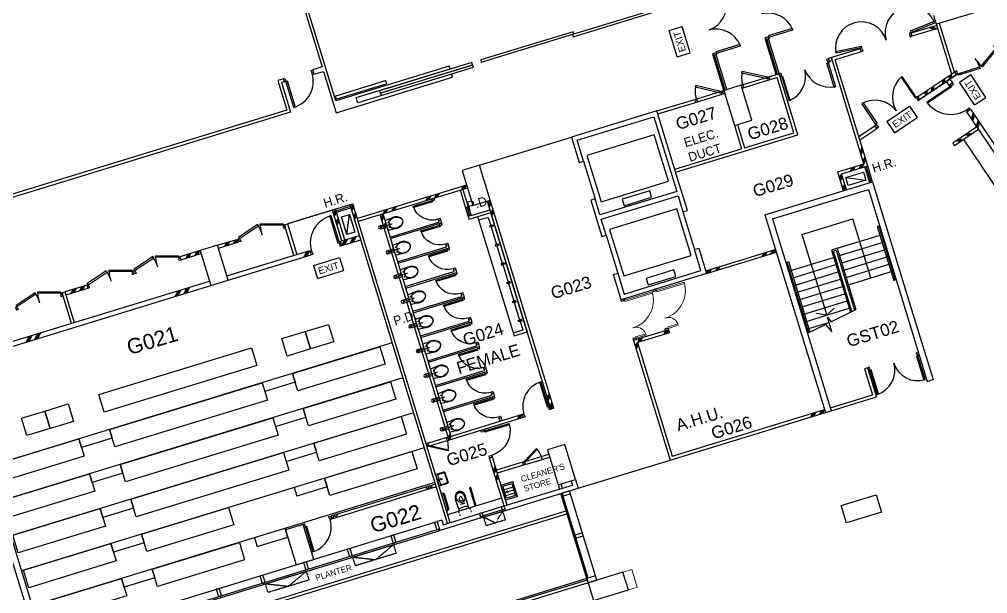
# Model space of a CAD drawing. Header units: millimetres. Extents: x 14817 to 138625, y 12094 to 97816.
# Drawn here: x 56484 to 88315, y 53539 to 72418 of the extents above; entities that cross this region are included whole.
import ezdxf
from ezdxf.enums import TextEntityAlignment as Align

# ---------------------------------------------------------------- set-up
doc = ezdxf.new("R2010")
doc.units = ezdxf.units.MM
doc.linetypes.add('HIDDEN2', pattern=[4.7625, 3.175, -1.5875])
doc.linetypes.add('HIDDENX2', pattern=[0.75, 0.5, -0.25])
doc.layers.get('0').update_dxf_attribs({"color": 8})
for name, color, linetype in [('DLN030_2', 8, 'Continuous'), ('DLN040__', 8, 'Continuous'), ('DLN041_3', 8, 'Continuous'), ('DLN041__', 8, 'Continuous'), ('DLN061__', 8, 'Continuous'), ('DLN210__', 8, 'Continuous'), ('DLN220__', 8, 'Continuous'), ('DLN240__', 8, 'Continuous'), ('DLN280__', 8, 'Continuous'), ('DLN314__', 8, 'Continuous'), ('DLN325-2', 8, 'Continuous'), ('DLN325__', 8, 'Continuous'), ('DLN580__', 8, 'Continuous'), ('DLN661__', 8, 'Continuous'), ('DLN740__', 8, 'Continuous'), ('FIN', 8, 'Continuous'), ('FITDOOR', 8, 'Continuous'), ('FURNITURE', 8, 'Continuous'), ('I-WALL-FULL', 4, 'Continuous'), ('NEW-ROAD HATCH', 8, 'Continuous')]:
    doc.layers.add(name, color=color, linetype=linetype)
doc.layers.get('DLN030_2').off()
doc.styles.add('ROMANS', font='swissl.ttf')
doc.styles.add('SWIS721LT750', font='swissl.ttf')

# ---------------------------------------------------------------- blocks, each defined once
blk = doc.blocks.new('DR1CR2')
at = {"layer": 'FITDOOR'}
for p, q in [((-50, 0), (-50, -50)), ((-50, 0), (0, 0)), ((0, 0), (0, -25)), ((-62.5, -50), (-50, -50)), ((-62.5, -50), (-62.5, -100)), ((-62.5, -100), (0, -100)), ((-12, -25), (0, -25)), ((-12, -75), (0, -75)), ((0, -75), (0, -100))]:
    blk.add_line(p, q, dxfattribs=at)
blk = doc.blocks.new('DR1AD')
at = {"layer": 'FITDOOR'}
for p, q in [((-45, 1), (0, 1)), ((-45, 1), (-45, 0)), ((0, 0), (0, 1)), ((-45, 0), (0, 0))]:
    blk.add_line(p, q, dxfattribs=at)
blk = doc.blocks.new('DR1CL2')
at = {"layer": 'FITDOOR'}
for p, q in [((50, 0), (0, 0)), ((0, 0), (0, -25)), ((50, 0), (50, -50)), ((12, -25), (0, -25)), ((0, -75), (0, -100)), ((12, -75), (0, -75)), ((62.5, -100), (0, -100)), ((62.5, -50), (50, -50)), ((62.5, -50), (62.5, -100))]:
    blk.add_line(p, q, dxfattribs=at)
blk = doc.blocks.new('DR1AM')
at = {"layer": 'FITDOOR'}
blk.add_arc((0, 0), 1, 90, 180, dxfattribs=at)
blk = doc.blocks.new('DR1CD')
at = {"layer": 'FITDOOR'}
for p, q in [((0, 1), (45, 1)), ((0, 1), (0, 0)), ((45, 0), (45, 1)), ((0, 0), (45, 0))]:
    blk.add_line(p, q, dxfattribs=at)
blk = doc.blocks.new('DR2M')
at = {"layer": 'FITDOOR'}
for centre, start, end in [((0, 0), 0, 90), ((1, 0), 90, 180)]:
    blk.add_arc(centre, 0.5, start, end, dxfattribs=at)
blk = doc.blocks.new('A$C287D2744')
at = {"layer": 'DLN314__'}
blk.add_line((0, 0), (0, -50), dxfattribs=at)
blk.add_lwpolyline([(50, 250), (-50, 250), (-50, 0), (50, 0)], close=True, dxfattribs=at)
blk = doc.blocks.new('DR1CM')
at = {"layer": 'FITDOOR'}
blk.add_arc((0, 0), 1, 0, 90, dxfattribs=at)
blk = doc.blocks.new('DR1CL1')
at = {"layer": 'FITDOOR'}
for p, q in [((50, 0), (0, 0)), ((0, 0), (0, -75)), ((50, 0), (50, -50)), ((62.5, -75), (0, -75)), ((62.5, -50), (50, -50)), ((62.5, -50), (62.5, -75))]:
    blk.add_line(p, q, dxfattribs=at)
blk = doc.blocks.new('DR1CR1')
at = {"layer": 'FITDOOR'}
for p, q in [((-50, 0), (0, 0)), ((-50, 0), (-50, -50)), ((0, 0), (0, -75)), ((-62.5, -50), (-62.5, -75)), ((-62.5, -50), (-50, -50)), ((-62.5, -75), (0, -75))]:
    blk.add_line(p, q, dxfattribs=at)
blk = doc.blocks.new('wc-new')
at = {"layer": 'DLN740__', "linetype": 'HIDDEN2', "ltscale": 0.01}
for p, q in [((-75, 50), (150, 50)), ((-75, 0), (347, 0)), ((-75, -50), (150, -50))]:
    blk.add_line(p, q, dxfattribs=at)
at = {"layer": 'DLN740__', "linetype": 'ByBlock'}
blk.add_line((150, 171), (150, -171), dxfattribs=at)
for points in [[(261, 64), (231, 64, -1), (231, 88), (261, 88)], [(277, 113), (277, 124, -0.294171), (573, 165, -0.11195), (681, 82, -0.35994), (681, -82, -0.11195), (573, -165, -0.294171), (277, -124), (277, -113)], [(261, -64), (231, -64, 1), (231, -88), (261, -88)]]:
    blk.add_lwpolyline(points, format="xyb", dxfattribs=at)
blk.add_lwpolyline([(570, 157, 0.325454), (261, 96), (261, -96, 0.325454), (570, -157, 0.11195), (675, -76, 0.35994), (675, 76, 0.11195)], format="xyb", close=True, dxfattribs=at)
blk.add_circle((-75, 0), 50, dxfattribs=at)
for centre, start, end in [((769, -6996), 92.6182, 94.9339), ((769, 6996), 265.0661, 267.3818)]:
    blk.add_arc(centre, 7194, start, end, dxfattribs=at)
blk = doc.blocks.new('afdsaf')
at = {"layer": 'DLN740__'}
for p, q in [((0, 850), (1675, 850)), ((0, 800), (1750, 800)), ((1675, 50), (1675, 0)), ((1750, 50), (1750, -50))]:
    blk.add_line(p, q, dxfattribs=at)
at = {"layer": 'DLN740__', "xscale": -1, "yscale": 650.0000000000151, "rotation": 90}
blk.add_blockref('DR1CD', (1675, 750), dxfattribs=at)
at = {"layer": 'DLN740__', "xscale": -650.0000000000147, "yscale": 650.0000000000149, "zscale": 650, "rotation": 90}
blk.add_blockref('DR1CM', (1675, 750), dxfattribs=at)
at = {"layer": 'DLN740__', "rotation": 90}
for name, p in [('DR1CR1', (1675, 800)), ('DR1CL1', (1675, 50))]:
    blk.add_blockref(name, p, dxfattribs=at)
at = {"layer": 'DLN740__', "linetype": 'ByBlock', "xscale": -1.000000000000001, "rotation": 179.9999999999999}
blk.add_blockref('wc-new', (-150, 400), dxfattribs=at)
blk = doc.blocks.new('FSEX-V01')
at = {"layer": 'DLN580__'}
for p, q in [((0, 300), (0, 0)), ((0, 300), (600, 300)), ((600, 300), (600, 0)), ((0, 0), (600, 0))]:
    blk.add_line(p, q, dxfattribs=at)
at = {"layer": 'DLN580__', "style": 'ROMANS'}
blk.add_text('EXIT', height=150, dxfattribs=at).set_placement((300, 150), align=Align.MIDDLE)
blk = doc.blocks.new('FSHR-V01')
at = {"layer": 'DLN580__'}
for p, q in [((0, 0), (600, -273)), ((0, 0), (600, 0)), ((0, -273), (0, 0)), ((600, 0), (600, -273)), ((600, -273), (0, -273))]:
    blk.add_line(p, q, dxfattribs=at)
blk = doc.blocks.new('950 door')
at = {"layer": 'FITDOOR', "xscale": -950, "yscale": 950, "zscale": 950, "rotation": 197.0000000012496}
blk.add_blockref('DR1CM', (-220472, 55234), dxfattribs=at)
at = {"layer": 'FITDOOR', "xscale": -1, "rotation": 197.0000000012496}
for name, p in [('DR1CR2', (-219516, 55526)), ('DR1CL2', (-220520, 55219))]:
    blk.add_blockref(name, p, dxfattribs=at)
at = {"layer": 'FITDOOR', "xscale": -1, "yscale": 950, "rotation": 197.0000000012496}
blk.add_blockref('DR1CD', (-220472, 55234), dxfattribs=at)
blk = doc.blocks.new('I695')
at = {"layer": 'DLN740__', "linetype": 'ByBlock'}
for p, q in [((-202176, 46534), (-202276, 46859)), ((-202256, 46896), (-202017, 46969)), ((-201979, 46949), (-201880, 46624)), ((-201900, 46587), (-202139, 46514))]:
    blk.add_line(p, q, dxfattribs=at)
blk.add_lwpolyline([(-201998, 46944), (-201899, 46618, -0.414214), (-201905, 46606), (-202106, 46545, -0.414214), (-202119, 46551), (-202218, 46876, -0.414214), (-202212, 46889), (-202011, 46950, -0.414214)], format="xyb", close=True, dxfattribs=at)
for centre, radius in [((-202197, 46705), 18.8), ((-202102, 46734), 25.2)]:
    blk.add_circle(centre, radius, dxfattribs=at)
for centre, start, end in [((-202247, 46868), 107, 197), ((-202008, 46941), 17, 107), ((-202147, 46542), 197, 287), ((-201908, 46615), 287, 17)]:
    blk.add_arc(centre, 30, start, end, dxfattribs=at)
blk = doc.blocks.new('A$C5E742EB3')
at = {"layer": 'DLN314__'}
blk.add_line((50, -100), (50, -150), dxfattribs=at)
blk.add_lwpolyline([(100, -100), (100, 0), (0, 0), (0, -100)], close=True, dxfattribs=at)
blk = doc.blocks.new('WINDOW-OPEN')
at = {"layer": 'DLN314__', "linetype": 'HIDDEN2', "ltscale": 0.05}
blk.add_lwpolyline([(650, 0), (0, 0), (0, 300), (650, 300)], close=True, dxfattribs=at)
blk.add_lwpolyline([(650, 0), (325, 300), (0, 0)], dxfattribs=at)
blk = doc.blocks.new('1200 access panel')
for p, q in [((-221103, 54048), (-221132, 54143)), ((-220338, 54282), (-220367, 54377)), ((-221868, 53814), (-221897, 53910))]:
    blk.add_line(p, q)
at = {"layer": 'DLN325__'}
for points in [[(-221008, 53850), (-220980, 53808), (-220357, 54226), (-220385, 54267)], [(-221071, 53831), (-221071, 53781), (-221821, 53778), (-221821, 53828)]]:
    blk.add_lwpolyline(points, close=True, dxfattribs=at)
for centre, start, end in [((-220315, 54302), 197.8494, 216.5621), ((-221898, 53818), 357.4379, 16.1506)]:
    blk.add_arc(centre, 828, start, end, dxfattribs=at)
at = {"layer": 'DLN325__', "extrusion": (4.68204e-66, -2.48949e-66, -1), "xscale": -1, "zscale": -1, "rotation": 163.0000048873354}
blk.add_blockref('DR1CL2', (220338, 54282), dxfattribs=at)
at = {"layer": 'DLN325__', "extrusion": (-2.48949e-66, -4.68204e-66, -1), "zscale": -1, "rotation": 162.999995112728}
blk.add_blockref('DR1CL2', (221868, 53814), dxfattribs=at)
blk = doc.blocks.new('TJTI')
at = {"layer": 'DLN740__'}
for p, q in [((-202095, 46258), (-202057, 46270)), ((-202083, 46220), (-202045, 46232)), ((-201889, 45757), (-202033, 46225)), ((-201851, 45768), (-201994, 46237)), ((-201934, 45732), (-201896, 45744)), ((-201922, 45694), (-201884, 45706))]:
    blk.add_line(p, q, dxfattribs=at)
for centre, radius, start, end in [((-202042, 46222), 50, 17, 107), ((-202042, 46222), 10, 17, 107), ((-201899, 45754), 10, 287, 17), ((-201899, 45754), 50, 287, 17)]:
    blk.add_arc(centre, radius, start, end, dxfattribs=at)
blk = doc.blocks.new('A$C5E311584')
at = {"layer": 'DLN740__'}
for p, q in [((0, -256), (0, 256)), ((0, 256), (413, 256)), ((50, -206), (50, 206)), ((50, 206), (363, 206)), ((50, 89), (363, 89)), ((363, 206), (363, -206)), ((413, -256), (413, 256)), ((413, -256), (0, -256)), ((50, -11), (363, -11)), ((50, -111), (363, -111)), ((363, -206), (50, -206))]:
    blk.add_line(p, q, dxfattribs=at)
blk.add_circle((140, -11), 22.1, dxfattribs=at)
blk = doc.blocks.new('DR1CR3')
at = {"layer": 'FITDOOR'}
for p, q in [((-50, 0), (0, 0)), ((-50, 0), (-50, -50)), ((0, 0), (0, -37.5)), ((-62.5, -50), (-62.5, -125)), ((-62.5, -50), (-50, -50)), ((-62.5, -125), (0, -125)), ((-12, -37.5), (0, -37.5)), ((-12, -87.5), (0, -87.5)), ((0, -87.5), (0, -125))]:
    blk.add_line(p, q, dxfattribs=at)
blk = doc.blocks.new('DR1CL3')
at = {"layer": 'FITDOOR'}
for p, q in [((0, 0), (0, -37.5)), ((50, 0), (0, 0)), ((50, 0), (50, -50)), ((12, -37.5), (0, -37.5)), ((12, -87.5), (0, -87.5)), ((0, -87.5), (0, -125)), ((62.5, -125), (0, -125)), ((62.5, -50), (50, -50)), ((62.5, -50), (62.5, -125))]:
    blk.add_line(p, q, dxfattribs=at)

msp = doc.modelspace()

# ---------------------------------------------------------------- linework, layer by layer
for p, q in [((71609, 67622), (74631, 68546)), ((58747, 63690), (58776, 63594)), ((77317, 63522), (77413, 63551)), ((76265, 63200), (76361, 63229)), ((74855, 57007), (77876, 57931))]:
    msp.add_line(p, q)
msp.add_lwpolyline([(87075, 70456), (87295, 70604)])
at = {"layer": 'DLN061__'}
for p, q in [((86413, 72147), (86538, 72081)), ((86461, 72162), (86586, 72096)), ((86509, 72177), (86633, 72110)), ((86827, 70409), (86831, 70291)), ((86861, 70432), (86865, 70314)), ((86895, 70455), (86899, 70338)), ((87044, 70556), (87048, 70438)), ((87078, 70579), (87082, 70461)), ((87113, 70602), (87117, 70484)), ((86283, 70043), (86287, 69925)), ((86317, 70066), (86322, 69948)), ((86466, 70166), (86471, 70048)), ((86501, 70189), (86505, 70072)), ((86535, 70212), (86539, 70095)), ((86253, 70022), (86257, 69905)), ((87781, 69142), (87838, 69326)), ((87806, 69104), (87863, 69289)), ((87831, 69067), (87888, 69252)), ((87943, 68901), (88000, 69086)), ((87969, 68864), (88025, 69048)), ((87994, 68827), (88050, 69011)), ((87459, 68423), (87320, 68450)), ((87500, 68451), (87362, 68478)), ((87707, 68591), (87568, 68618)), ((87749, 68619), (87610, 68646)), ((87790, 68647), (87651, 68674)), ((84188, 68205), (84122, 68080)), ((84188, 68205), (84122, 68080)), ((84203, 68157), (84137, 68032)), ((84203, 68157), (84137, 68032)), ((87418, 68395), (87279, 68422)), ((84218, 68109), (84151, 67985)), ((84218, 68109), (84151, 67985)), ((84283, 67896), (84217, 67771)), ((84283, 67896), (84217, 67771)), ((84298, 67848), (84231, 67723)), ((84298, 67848), (84231, 67723)), ((84312, 67800), (84246, 67675)), ((84312, 67800), (84246, 67675)), ((83865, 67552), (83799, 67427)), ((83913, 67567), (83847, 67442)), ((83961, 67582), (83894, 67457)), ((84152, 67640), (84086, 67515)), ((84200, 67655), (84133, 67530)), ((84248, 67669), (84181, 67544)), ((83512, 67340), (83445, 67215)), ((83526, 67292), (83460, 67167)), ((83541, 67244), (83475, 67119)), ((71020, 66814), (71086, 66939)), ((71067, 66829), (71134, 66954)), ((71115, 66844), (71182, 66968)), ((83614, 67005), (83548, 66880)), ((83629, 66957), (83562, 66832)), ((83643, 66909), (83577, 66784)), ((69848, 66456), (69915, 66581)), ((69896, 66471), (69962, 66596)), ((69944, 66485), (70010, 66610)), ((70135, 66544), (70201, 66669)), ((70183, 66559), (70249, 66683)), ((70231, 66573), (70297, 66698)), ((67449, 66350), (67383, 66225)), ((67464, 66302), (67398, 66178)), ((67479, 66255), (67412, 66130)), ((68724, 66113), (68791, 66238)), ((68772, 66127), (68839, 66252)), ((68820, 66142), (68886, 66267)), ((71960, 66474), (71894, 66350)), ((71975, 66427), (71908, 66302)), ((71989, 66379), (71923, 66254)), ((66875, 66175), (66809, 66050)), ((66890, 66127), (66824, 66002)), ((66905, 66079), (66838, 65954)), ((67537, 66063), (67471, 65938)), ((67552, 66016), (67485, 65891)), ((67566, 65968), (67500, 65843)), ((68438, 66025), (68371, 65900)), ((68452, 65977), (68386, 65852)), ((68467, 65929), (68400, 65804)), ((68438, 66025), (68504, 66150)), ((68485, 66040), (68552, 66164)), ((68533, 66054), (68600, 66179)), ((72048, 66188), (71981, 66063)), ((72062, 66140), (71996, 66015)), ((72077, 66092), (72011, 65967)), ((66963, 65888), (66897, 65763)), ((66978, 65840), (66911, 65715)), ((66992, 65792), (66926, 65667)), ((68525, 65738), (68459, 65613)), ((68540, 65690), (68473, 65565)), ((68555, 65642), (68488, 65518)), ((67370, 65071), (67469, 65258)), ((67418, 65086), (67517, 65273)), ((67465, 65100), (67565, 65288)), ((63237, 64958), (63303, 65083)), ((63284, 64972), (63351, 65097)), ((63332, 64987), (63399, 65112)), ((63524, 65045), (63590, 65170)), ((63571, 65060), (63638, 65185)), ((63619, 65075), (63685, 65200)), ((67083, 64983), (67182, 65171)), ((67131, 64998), (67230, 65185)), ((67179, 65013), (67278, 65200)), ((61962, 64568), (62029, 64693)), ((62010, 64583), (62077, 64708)), ((62058, 64597), (62124, 64722)), ((62249, 64656), (62316, 64781)), ((62297, 64671), (62364, 64795)), ((62345, 64685), (62411, 64810)), ((65840, 64603), (65939, 64791)), ((65888, 64618), (65987, 64805)), ((65935, 64633), (66035, 64820)), ((80960, 64740), (80894, 64615)), ((81008, 64755), (80942, 64630)), ((81056, 64769), (80990, 64645)), ((81247, 64828), (81181, 64703)), ((81295, 64842), (81229, 64718)), ((81343, 64857), (81277, 64732)), ((79526, 64302), (79460, 64177)), ((79143, 64185), (79077, 64060)), ((79081, 64047), (79077, 64060)), ((79191, 64199), (79125, 64074)), ((79239, 64214), (79173, 64089)), ((79430, 64272), (79364, 64147)), ((79478, 64287), (79412, 64162)), ((58185, 63413), (58251, 63538)), ((58233, 63428), (58299, 63553)), ((58281, 63443), (58347, 63567)), ((58472, 63501), (58538, 63626)), ((58520, 63516), (58586, 63640)), ((58568, 63530), (58634, 63655)), ((61608, 63310), (61707, 63497)), ((61656, 63324), (61755, 63511)), ((61703, 63339), (61803, 63526)), ((61895, 63397), (61994, 63584)), ((61943, 63412), (62042, 63599)), ((61990, 63426), (62090, 63614)), ((56994, 61899), (57093, 62086)), ((57042, 61913), (57141, 62101)), ((57089, 61928), (57189, 62115)), ((77727, 62183), (77660, 62058)), ((77775, 62198), (77708, 62073)), ((77822, 62212), (77756, 62087)), ((56707, 61811), (56807, 61998)), ((56755, 61826), (56854, 62013)), ((56803, 61840), (56902, 62028)), ((76800, 61795), (76733, 61670)), ((76866, 61920), (76800, 61795)), ((76914, 61934), (76847, 61810)), ((76962, 61949), (76895, 61824)), ((76814, 61747), (76748, 61622)), ((76829, 61699), (76763, 61574)), ((73904, 60115), (73838, 59990)), ((73919, 60067), (73853, 59942)), ((73934, 60019), (73867, 59895)), ((73992, 59828), (73926, 59703)), ((74007, 59780), (73940, 59655)), ((74021, 59733), (73955, 59608)), ((82858, 59559), (82792, 59434)), ((82906, 59573), (82840, 59448)), ((82954, 59588), (82887, 59463)), ((72855, 59271), (72922, 59396)), ((72903, 59286), (72969, 59411)), ((72951, 59301), (73017, 59426)), ((82571, 59471), (82505, 59346)), ((82619, 59486), (82553, 59361)), ((82667, 59500), (82601, 59375)), ((70645, 58805), (70579, 58680)), ((70660, 58757), (70593, 58632)), ((70674, 58709), (70608, 58584)), ((72129, 57713), (72063, 57588)), ((72144, 57665), (72077, 57540)), ((72158, 57617), (72092, 57492)), ((72202, 57475), (72136, 57350)), ((72217, 57427), (72150, 57302)), ((72231, 57379), (72165, 57254)), ((69922, 56963), (69837, 57042)), ((69922, 56963), (69948, 57075)), ((70032, 56997), (69948, 57075)), ((70032, 56997), (70058, 57109)), ((66803, 56008), (66718, 56087)), ((66803, 56008), (66828, 56121)), ((66913, 56042), (66828, 56121)), ((66913, 56042), (66939, 56154))]:
    msp.add_line(p, q, dxfattribs=at)
at = {"layer": 'DLN210__'}
for p, q in [((88812, 72922), (86635, 72257)), ((85791, 71983), (85828, 71864)), ((86647, 72219), (85798, 71960)), ((86676, 72123), (85828, 71864)), ((81132, 71788), (81013, 71752)), ((84125, 71448), (83181, 71159)), ((84154, 71352), (83306, 71093)), ((84117, 71472), (84154, 71352)), ((79410, 71262), (79291, 71225)), ((81496, 70514), (81466, 70610)), ((67354, 66321), (67449, 66350)), ((75180, 53891), (74281, 56832)), ((75184, 54049), (74329, 56846)), ((75467, 53979), (74568, 56919)), ((71607, 56171), (72420, 56420)), ((71636, 56075), (72449, 56324)), ((71651, 56028), (72464, 56276)), ((58701, 52382), (70224, 55905)), ((58774, 52143), (70297, 55666)), ((58789, 52095), (70312, 55618)), ((75136, 54034), (72221, 53143)), ((75151, 53987), (72236, 53095)), ((75180, 53891), (72265, 53000))]:
    msp.add_line(p, q, dxfattribs=at)
at = {"layer": 'DLN210__', "linetype": 'HIDDENX2', "ltscale": 0.5}
msp.add_line((66780, 66146), (65298, 65692), dxfattribs=at)
at = {"layer": 'DLN210__', "ltscale": 0.05}
for p, q in [((57463, 50958), (74485, 56162)), ((57530, 51083), (74456, 56258))]:
    msp.add_line(p, q, dxfattribs=at)
at = {"layer": 'DLN220__'}
for p, q in [((86635, 72257), (86548, 72543)), ((87136, 70618), (86635, 72257)), ((87223, 70677), (86731, 72286)), ((81364, 70604), (81013, 71752)), ((81411, 70619), (81061, 71766)), ((81459, 70633), (81108, 71781)), ((79642, 70078), (79291, 71225)), ((79690, 70093), (79339, 71240)), ((79738, 70107), (79387, 71255)), ((83181, 71159), (83085, 71130)), ((83114, 71034), (83085, 71130)), ((83210, 71064), (83114, 71034)), ((84248, 67669), (83181, 71159)), ((84373, 67603), (83306, 71093)), ((87239, 70687), (86024, 69868)), ((80216, 70253), (81124, 70531)), ((80245, 70158), (81154, 70436)), ((81124, 70531), (81459, 70633)), ((81124, 70531), (81420, 70621)), ((81124, 70531), (81154, 70436)), ((81124, 70531), (81154, 70436)), ((81124, 70531), (81154, 70436)), ((81124, 70531), (81154, 70436)), ((81154, 70436), (81393, 70509)), ((81154, 70436), (81393, 70509)), ((81948, 68692), (81393, 70509)), ((82073, 68625), (81459, 70633)), ((86080, 69785), (87071, 70454)), ((87295, 70604), (86163, 69841)), ((86951, 70372), (87035, 70248)), ((87075, 70456), (87159, 70332)), ((78686, 69786), (79594, 70063)), ((79594, 70063), (79642, 70078)), ((79594, 70063), (79624, 69968)), ((79594, 70063), (79624, 69968)), ((79642, 70078), (79738, 70107)), ((79642, 70078), (79738, 70107)), ((80216, 70253), (80245, 70158)), ((87159, 70332), (87035, 70248)), ((77443, 69406), (78686, 69786)), ((78686, 69786), (78715, 69690)), ((78715, 69690), (79624, 69968)), ((79624, 69968), (79671, 69982)), ((86024, 69869), (86080, 69785)), ((77443, 69406), (74631, 68546)), ((78130, 67158), (77443, 69406)), ((77472, 69310), (78715, 69690)), ((87746, 69462), (87622, 69378)), ((87746, 69462), (93212, 61359)), ((74818, 68446), (77343, 69218)), ((77343, 69218), (78094, 66761)), ((87622, 69378), (91480, 63658)), ((79993, 68930), (80227, 68165)), ((80089, 68960), (80323, 68195)), ((84615, 68918), (84081, 68557)), ((84111, 68457), (84671, 68835)), ((84671, 68834), (84615, 68918)), ((87957, 68880), (87166, 68346)), ((88013, 68797), (87222, 68263)), ((74631, 68546), (74885, 67714)), ((74631, 68546), (74885, 67714)), ((74631, 68546), (74885, 67714)), ((75029, 67758), (74818, 68446)), ((78057, 67397), (82073, 68625)), ((80323, 68195), (81948, 68692)), ((78027, 67493), (80227, 68165)), ((87166, 68346), (87222, 68263)), ((74885, 67714), (75029, 67758)), ((75029, 67758), (75409, 66515)), ((83387, 67406), (84248, 67669)), ((83512, 67340), (84373, 67603)), ((84438, 67048), (84277, 67574)), ((84485, 67062), (84325, 67588)), ((84533, 67077), (84373, 67603)), ((83577, 66784), (83387, 67406)), ((83673, 66814), (83512, 67340)), ((71182, 66968), (67595, 65872)), ((71211, 66873), (67625, 65776)), ((78443, 66135), (78130, 67158)), ((70972, 66800), (71147, 66226)), ((71067, 66829), (71243, 66255)), ((78094, 66761), (75570, 65989)), ((75614, 65845), (78138, 66617)), ((78138, 66617), (78299, 66091)), ((67354, 66321), (66875, 66175)), ((66890, 66127), (67368, 66273)), ((66905, 66079), (67383, 66225)), ((70555, 55849), (67354, 66321)), ((70651, 55879), (67449, 66350)), ((71243, 66255), (71147, 66226)), ((71864, 66445), (73187, 62118)), ((74051, 59637), (71960, 66474)), ((75409, 66515), (75266, 66471)), ((75266, 66471), (75631, 65275)), ((75570, 65989), (75409, 66515)), ((66875, 66175), (66780, 66146)), ((67087, 65141), (66780, 66146)), ((67182, 65171), (66875, 66175)), ((70608, 58584), (68342, 65996)), ((70674, 58709), (68438, 66025)), ((71331, 65968), (71235, 65939)), ((71235, 65939), (71264, 65843)), ((71981, 66063), (71264, 65843)), ((71331, 65968), (71952, 66158)), ((73955, 59608), (71981, 66063)), ((78299, 66091), (78443, 66135)), ((78299, 66091), (78679, 64848)), ((65202, 65663), (65298, 65692)), ((65509, 64659), (65202, 65663)), ((65298, 65692), (65605, 64688)), ((75774, 65319), (75614, 65845)), ((67039, 65127), (67661, 65317)), ((75631, 65275), (75774, 65319)), ((75774, 65319), (76155, 64076)), ((63002, 64991), (63672, 65195)), ((63032, 64895), (63701, 65100)), ((63672, 65195), (63701, 65100)), ((67083, 64983), (67039, 65127)), ((67083, 64983), (67704, 65173)), ((62429, 64815), (61759, 64611)), ((61789, 64515), (62458, 64720)), ((63309, 63987), (66035, 64820)), ((63353, 63843), (66079, 64676)), ((66035, 64820), (66079, 64676)), ((78679, 64848), (78823, 64892)), ((78890, 64159), (78679, 64848)), ((78823, 64892), (79077, 64060)), ((79048, 64155), (81343, 64857)), ((79077, 64060), (81372, 64761)), ((61759, 64611), (61789, 64515)), ((76011, 64032), (76155, 64076)), ((76265, 63200), (76011, 64032)), ((76155, 64076), (76365, 63387)), ((79077, 64060), (76265, 63200)), ((76365, 63387), (78890, 64159)), ((55802, 61691), (62736, 63811)), ((55846, 61548), (62780, 63668)), ((58747, 63690), (57982, 63456)), ((58011, 63360), (58776, 63594)), ((77822, 62212), (76770, 61891)), ((77852, 62117), (76800, 61795)), ((77822, 62212), (77727, 62183)), ((77822, 62212), (77852, 62117)), ((76770, 61891), (76675, 61861)), ((76675, 61861), (77876, 57931)), ((76800, 61795), (77943, 58056)), ((84364, 60960), (84269, 60931)), ((84269, 60931), (84532, 60070)), ((84364, 60960), (84657, 60004)), ((83145, 59646), (84532, 60070)), ((83174, 59551), (84657, 60004)), ((74051, 59637), (73955, 59608)), ((77943, 58056), (82954, 59588)), ((73046, 59330), (70608, 58584)), ((73017, 59426), (70674, 58709)), ((73017, 59426), (73046, 59330)), ((77876, 57931), (82983, 59492)), ((71755, 58935), (71660, 58906)), ((70579, 58680), (69861, 58461)), ((70608, 58584), (69891, 58365)), ((69861, 58461), (69891, 58365)), ((69861, 58461), (69891, 58365)), ((69891, 58365), (69861, 58461)), ((69861, 58461), (69891, 58365)), ((72033, 58027), (71937, 57997)), ((72420, 56420), (71937, 57997)), ((72516, 56449), (72033, 58027)), ((73073, 57874), (73642, 58048)), ((73114, 57782), (73671, 57952)), ((73642, 58048), (73671, 57952)), ((73025, 57860), (72165, 57596)), ((73055, 57764), (72194, 57501)), ((73025, 57860), (73055, 57764)), ((73055, 57764), (73025, 57860)), ((73055, 57764), (73025, 57860)), ((73025, 57860), (73055, 57764)), ((73055, 57764), (73025, 57860)), ((70160, 57140), (66718, 56088)), ((70190, 57045), (66747, 55992)), ((72420, 56420), (74667, 57107)), ((72464, 56276), (74855, 57007)), ((74193, 57119), (74237, 56975)), ((74289, 57148), (74333, 57004)), ((74623, 57250), (74667, 57107)), ((74767, 57294), (74855, 57007)), ((72464, 56276), (72420, 56420)), ((66747, 55992), (66718, 56088)), ((71651, 56028), (70312, 55618)), ((70412, 55806), (71607, 56171)), ((71607, 56171), (71651, 56028)), ((70368, 55949), (70224, 55905)), ((70312, 55618), (70224, 55905)), ((70368, 55949), (70412, 55806)), ((65965, 54446), (65965, 54446))]:
    msp.add_line(p, q, dxfattribs=at)
at = {"layer": 'DLN220__', "ltscale": 0.05}
for p, q in [((71147, 66226), (71235, 65939)), ((71243, 66255), (71331, 65968))]:
    msp.add_line(p, q, dxfattribs=at)
at = {"layer": 'DLN220__', "linetype": 'HIDDEN2', "ltscale": 0.05}
msp.add_line((71195, 66241), (71283, 65954), dxfattribs=at)
at = {"layer": 'DLN220__'}
for points in [[(66883, 69743), (65137, 75452), (66859, 75978), (66800, 76169), (65079, 75643), (64247, 78364), (64151, 78335), (66439, 70852), (66124, 70755), (66167, 70612), (66483, 70708), (66898, 69350), (70723, 70519), (70694, 70615), (67610, 69672), (67557, 69844), (70642, 70787), (70612, 70883), (68604, 70269), (68604, 70269), (66883, 69743)], [(65167, 70463), (64976, 70404), (65274, 69429), (54702, 66197), (54404, 67172), (54213, 67114)], [(65196, 70367), (65101, 70338), (65399, 69362), (54636, 66072), (54338, 67047), (54242, 67018)], [(58193, 62422), (57886, 63427), (57982, 63456), (58289, 62452)], [(73642, 58048), (73886, 58123)], [(73671, 57952), (73915, 58027)], [(70570, 56142), (72340, 56683)]]:
    msp.add_lwpolyline(points, dxfattribs=at)
for points in [[(74662, 71917), (74684, 71845), (77720, 72774), (77698, 72845)], [(85772, 72030), (85791, 71983), (86579, 72302), (86560, 72348)], [(71649, 71085), (71670, 71013), (74707, 71941), (74685, 72013)], [(84155, 71535), (84165, 71486), (83334, 71310), (83323, 71359)], [(68327, 70069), (68349, 69997), (71385, 70926), (71363, 70997)], [(68352, 69988), (68374, 69916), (71410, 70844), (71388, 70916)]]:
    msp.add_lwpolyline(points, close=True, dxfattribs=at)
msp.add_lwpolyline([(66872, 69865), (66885, 69822, 0.414214), (66916, 69805), (68542, 70302, 0.414214), (68558, 70333), (68545, 70376, 0.414214), (68514, 70393), (66888, 69896, 0.414214)], format="xyb", close=True, dxfattribs=at)
at = {"layer": 'DLN240__', "linetype": 'HIDDENX2'}
msp.add_line((82727, 66315), (82918, 66374), dxfattribs=at)
at = {"layer": 'DLN240__'}
for p, q in [((82212, 65348), (83886, 65859)), ((84478, 63923), (83886, 65859)), ((84733, 65622), (84685, 65607)), ((84685, 65607), (85226, 63838)), ((84733, 65622), (85273, 63852)), ((82212, 65348), (83024, 62694)), ((83371, 64892), (84854, 65345)), ((83445, 64653), (84927, 65106)), ((83371, 64892), (83180, 64833)), ((83180, 64833), (83804, 62793)), ((83338, 64829), (83243, 64800)), ((83849, 62815), (83243, 64800)), ((83338, 64829), (83940, 62860)), ((83371, 64892), (83986, 62882)), ((83518, 64414), (85000, 64867)), ((83591, 64174), (85073, 64628)), ((81717, 64438), (81765, 64453)), ((81717, 64438), (82427, 62116)), ((81765, 64453), (82472, 62138)), ((81771, 64141), (83253, 64594)), ((81844, 63902), (83326, 64355)), ((83664, 63935), (85146, 64389)), ((81917, 63663), (83399, 64116)), ((83737, 63696), (85219, 64149)), ((81990, 63424), (83473, 63877)), ((85226, 63838), (85273, 63852)), ((82063, 63185), (83546, 63638)), ((82136, 62946), (83619, 63399)), ((82210, 62707), (83692, 63160)), ((82283, 62467), (83765, 62921)), ((83024, 62694), (82687, 62750)), ((83024, 62694), (83271, 62929)), ((83165, 62479), (83986, 62882)), ((82356, 62228), (83097, 62455)), ((82395, 62100), (82984, 62390)), ((68742, 61779), (55498, 57729)), ((69093, 60631), (55848, 56582)), ((65555, 60490), (64551, 60183)), ((65467, 60777), (65555, 60490)), ((64463, 60470), (64551, 60183)), ((65818, 59630), (65906, 59343)), ((69444, 59483), (56199, 55434)), ((64814, 59323), (64902, 59036)), ((64902, 59036), (65906, 59343)), ((59442, 58935), (59530, 58648)), ((58527, 58342), (58439, 58628)), ((59530, 58648), (58527, 58342)), ((69795, 58336), (56550, 54287)), ((66169, 58482), (66256, 58195)), ((65165, 58175), (65252, 57888)), ((65252, 57888), (66256, 58195)), ((59793, 57788), (59881, 57501)), ((58877, 57194), (58790, 57481)), ((59881, 57501), (58877, 57194)), ((66520, 57334), (66607, 57048)), ((66520, 57334), (66607, 57048)), ((70146, 57188), (56901, 53139)), ((65515, 57027), (65603, 56741)), ((66607, 57048), (65603, 56741)), ((60232, 56353), (59228, 56046)), ((60144, 56640), (60232, 56353)), ((59228, 56046), (59140, 56333)), ((60495, 55493), (60583, 55206)), ((59579, 54899), (59491, 55186)), ((60583, 55206), (59579, 54899)), ((60846, 54345), (60933, 54058)), ((59929, 53751), (59842, 54038)), ((60933, 54058), (59929, 53751))]:
    msp.add_line(p, q, dxfattribs=at)
for points in [[(82984, 62390), (83190, 62150), (83045, 62625), (83167, 62476)], [(64217, 55376), (64304, 55089), (65309, 55396), (65221, 55683)]]:
    msp.add_lwpolyline(points, dxfattribs=at)
at = {"layer": 'DLN280__'}
for p, q in [((80995, 65995), (84533, 67077)), ((84533, 67077), (85805, 62917)), ((81245, 65862), (84401, 66827)), ((84401, 66827), (85614, 62858)), ((80995, 65995), (82983, 59492)), ((81245, 65862), (83174, 59551)), ((85614, 62858), (86330, 60516)), ((85805, 62917), (86521, 60574)), ((86330, 60516), (86521, 60574)), ((82983, 59492), (83174, 59551)), ((55366, 58160), (57354, 51657)), ((55233, 57910), (57104, 51789))]:
    msp.add_line(p, q, dxfattribs=at)
for points in [[(79642, 70078), (79993, 68930), (80567, 69106), (80216, 70253)], [(79642, 70078), (79993, 68930), (80567, 69106), (80216, 70253)], [(71035, 67447), (71386, 66299), (71960, 66474), (71609, 67622)], [(62429, 64815), (62780, 63668), (63353, 63843), (63002, 64991)], [(73842, 58266), (74193, 57119), (74767, 57294), (74416, 58442)], [(73842, 58266), (74193, 57119), (74767, 57294), (74416, 58442)], [(73842, 58266), (74193, 57119), (74767, 57294), (74416, 58442)], [(65235, 55635), (65586, 54487), (66160, 54663), (65809, 55810)], [(75355, 53317), (76503, 53668), (76327, 54242), (75180, 53891)]]:
    msp.add_lwpolyline(points, close=True, dxfattribs=at)
msp.add_lwpolyline([(83675, 55861), (83500, 56435), (84647, 56785), (84823, 56212), (83675, 55861)], dxfattribs=at)
msp.add_lwpolyline([(83675, 55861), (83500, 56435), (84647, 56785), (84823, 56212), (83675, 55861)], dxfattribs=at)
at = {"layer": 'DLN314__'}
for p, q in [((74295, 56784), (74343, 56798)), ((74719, 55397), (74767, 55412))]:
    msp.add_line(p, q, dxfattribs=at)
for points in [[(74597, 56824), (74568, 56919), (74329, 56846), (74358, 56751)], [(75021, 55437), (74992, 55533), (74753, 55460), (74782, 55364)], [(75467, 53979), (75423, 54122), (75136, 54034), (75180, 53891)]]:
    msp.add_lwpolyline(points, close=True, dxfattribs=at)
at = {"layer": 'DLN314__', "linetype": 'HIDDEN2', "ltscale": 0.05}
for points in [[(67443, 54741), (68782, 55150), (68870, 54863), (67531, 54454)], [(64574, 53864), (65913, 54273), (66001, 53986), (64662, 53577)]]:
    msp.add_lwpolyline(points, close=True, dxfattribs=at)
for points in [[(67443, 54741), (68200, 54659), (68782, 55150)], [(64574, 53864), (65331, 53782), (65913, 54273)]]:
    msp.add_lwpolyline(points, dxfattribs=at)
at = {"layer": 'DLN325-2', "lineweight": 9}
msp.add_lwpolyline([(76503, 53668), (76790, 53756), (76614, 54330), (76327, 54242)], close=True, dxfattribs=at)
at = {"layer": 'DLN325__', "lineweight": 9}
for points in [[(77428, 63503), (78336, 63781), (78349, 63738), (77441, 63460), (77428, 63503)], [(76376, 63182), (77284, 63459), (77297, 63416), (76389, 63139), (76376, 63182)], [(77808, 62260), (77795, 62303), (78129, 62405), (78142, 62362), (77808, 62260)], [(76756, 61938), (76743, 61981), (77077, 62084), (77091, 62041), (76756, 61938)]]:
    msp.add_lwpolyline(points, dxfattribs=at)
at = {"layer": 'DLN325__'}
for centre, start, end in [((85791, 71983), 22, 197), ((84165, 71486), 17, 192), ((81077, 70517), 167, 197), ((79547, 70049), 167, 197)]:
    msp.add_arc(centre, 850, start, end, dxfattribs=at)
at = {"layer": 'DLN325__', "lineweight": 9}
for centre, radius, start, end in [((77428, 63503), 950, 286.9998, 16.9998), ((76376, 63182), 950, 286.9998, 16.9998), ((77827, 62297), 322, 19.7429, 112.1169), ((76775, 61975), 322, 19.7429, 112.1169)]:
    msp.add_arc(centre, radius, start, end, dxfattribs=at)
at = {"layer": 'DLN661__'}
for points in [[(75606, 66421), (77823, 67099), (77357, 68623), (75140, 67945)], [(76361, 66292), (77269, 66570), (77205, 66780), (76296, 66503)], [(76352, 63983), (78568, 64660), (78102, 66185), (75885, 65507)], [(77156, 63691), (78064, 63969), (78000, 64179), (77092, 63901)]]:
    msp.add_lwpolyline(points, close=True, dxfattribs=at)
at = {"layer": 'DLN740__', "linetype": 'ByBlock'}
for p, q in [((71558, 65907), (71551, 65931)), ((71558, 65907), (72750, 62010)), ((71898, 65907), (71588, 65812)), ((71898, 65907), (71980, 65641)), ((73202, 62070), (71981, 66063)), ((71992, 65599), (72170, 65019)), ((72182, 64977), (72360, 64397)), ((72373, 64356), (72550, 63776)), ((72563, 63734), (72740, 63154)), ((72753, 63113), (72930, 62533)), ((72943, 62491), (73031, 62201)), ((73031, 62201), (72721, 62106)), ((72750, 62010), (73180, 62142)), ((71261, 56353), (71154, 56738)), ((70953, 56259), (70826, 56638)), ((71298, 56364), (70916, 56247)), ((71317, 56302), (71298, 56364)), ((70916, 56247), (70935, 56185)), ((70949, 56139), (70960, 56101)), ((71343, 56218), (71331, 56256))]:
    msp.add_line(p, q, dxfattribs=at)
at = {"layer": 'DLN740__'}
for p, q in [((70259, 65797), (70273, 65750)), ((70330, 65819), (70360, 65724)), ((70411, 59570), (72013, 60060)), ((70426, 59522), (72099, 60034)), ((72247, 59295), (72276, 59199)), ((72319, 59317), (72348, 59221)), ((71468, 56416), (71287, 57009)), ((71506, 56428), (71325, 57021))]:
    msp.add_line(p, q, dxfattribs=at)
at = {"layer": 'DLN740__', "linetype": 'ByBlock'}
for points in [[(71948, 65585), (72022, 65608), (72009, 65650), (71935, 65627)], [(72008, 65653), (72045, 65664), (72060, 65616), (72023, 65605)], [(72138, 64964), (72212, 64986), (72199, 65028), (72125, 65005)], [(72198, 65031), (72235, 65042), (72250, 64995), (72213, 64983)], [(72328, 64342), (72402, 64365), (72389, 64406), (72315, 64384)], [(72388, 64409), (72425, 64421), (72440, 64373), (72403, 64362)], [(72505, 63762), (72579, 63785), (72592, 63743), (72518, 63721)], [(72593, 63740), (72630, 63751), (72615, 63799), (72578, 63788)], [(72696, 63141), (72769, 63163), (72782, 63122), (72708, 63099)], [(72783, 63119), (72820, 63130), (72805, 63177), (72769, 63166)], [(72886, 62519), (72959, 62542), (72972, 62500), (72898, 62477)], [(72973, 62497), (73010, 62508), (72995, 62556), (72959, 62545)]]:
    msp.add_lwpolyline(points, close=True, dxfattribs=at)
for points in [[(71068, 56603), (70973, 56574), (70946, 56660)], [(71042, 56689), (71068, 56603)], [(71261, 56353), (70953, 56259)], [(71050, 56492), (71122, 56514), (70978, 56470)]]:
    msp.add_lwpolyline(points, dxfattribs=at)
at = {"layer": 'DLN740__'}
msp.add_arc((71306, 57015), 20, 17.0091, 197.0091, dxfattribs=at)
at = {"layer": 'DLN740__', "linetype": 'ByBlock'}
msp.add_arc((70994, 56675), 50, 17.009, 197.009, dxfattribs=at)
msp.add_ellipse((70986, 56700), major_axis=(50, -162), ratio=0.819357, dxfattribs=at)
at = {"layer": 'DLN740__', "linetype": 'ByBlock', "extrusion": (0, 0, -1)}
msp.add_ellipse((71095, 56344), major_axis=(147, 45), ratio=0.354279, start_param=3.141593, end_param=6.283185, dxfattribs=at)
at = {"layer": 'DLN740__', "linetype": 'ByBlock'}
msp.add_open_spline([(71154, 56738), (71152, 56747), (71150, 56755), (71142, 56776), (71136, 56788), (71122, 56812), (71114, 56823), (71097, 56843), (71088, 56852), (71070, 56866), (71062, 56872), (71043, 56883), (71034, 56887), (71015, 56894), (71006, 56896), (70988, 56899), (70978, 56900), (70961, 56900), (70954, 56899), (70939, 56897), (70932, 56895), (70918, 56890), (70911, 56888), (70895, 56880), (70887, 56874), (70871, 56862), (70864, 56855), (70850, 56840), (70844, 56832), (70834, 56814), (70829, 56805), (70822, 56786), (70819, 56775), (70814, 56755), (70813, 56744), (70811, 56723), (70811, 56712), (70813, 56691), (70815, 56680), (70819, 56658), (70822, 56648), (70826, 56638), (70826, 56638), (70826, 56638)], degree=3, knots=[1.508404, 1.508404, 1.508404, 1.508404, 1.63987, 1.63987, 1.851584, 1.851584, 2.059939, 2.059939, 2.255491, 2.255491, 2.428332, 2.428332, 2.594724, 2.594724, 2.750219, 2.750219, 2.905713, 2.905713, 3.030483, 3.030483, 3.155252, 3.155252, 3.280022, 3.280022, 3.446083, 3.446083, 3.612144, 3.612144, 3.778205, 3.778205, 3.944266, 3.944266, 4.110327, 4.110327, 4.276389, 4.276389, 4.44245, 4.44245, 4.608511, 4.608511, 4.774572, 4.774572, 4.774836, 4.774836, 4.774836, 4.774836], dxfattribs=at)
at = {"layer": 'FIN'}
msp.add_line((87618, 69375), (87742, 69459), dxfattribs=at)
msp.add_lwpolyline([(71010, 43909, 0, 0, 0.520567), (71010, 43909, 0, 40000, 0.520567)], format="xyseb", dxfattribs=at)
at = {"layer": 'FITDOOR'}
for points in [[(66124, 70755), (66153, 70659), (66105, 70645), (66076, 70740)], [(65215, 70477), (65244, 70382), (65196, 70367), (65167, 70463)], [(65292, 70396), (65555, 69536), (65507, 69521), (65244, 70382)], [(69938, 58380), (69947, 58417), (70585, 58269), (70577, 58232)], [(73073, 57874), (73101, 57848), (73510, 58287), (73482, 58313)]]:
    msp.add_lwpolyline(points, close=True, dxfattribs=at)
for centre, radius, start, end in [((78855, 72903), 883, 290.3097, 10.163), ((81092, 71743), 883, 23.7534, 103.6854), ((79370, 71217), 883, 23.7534, 103.6854), ((81450, 70554), 883, 293.8026, 13.6558), ((83136, 71069), 883, 200.2801, 280.2121), ((65244, 70382), 900, 287, 17), ((86065, 69864), 883, 130.7879, 210.7199), ((84604, 68877), 883, 37.3442, 117.1974), ((69671, 58343), 917, 355.3781, 14.2996), ((72928, 57810), 753, 18.424, 39.3062)]:
    msp.add_arc(centre, radius, start, end, dxfattribs=at)
at = {"layer": 'FURNITURE'}
for p, q in [((87520, 68465), (91120, 63127)), ((57498, 58968), (57322, 59542))]:
    msp.add_line(p, q, dxfattribs=at)
for points in [[(65881, 62158), (66645, 62392), (66820, 61818), (66056, 61585), (65881, 62158)], [(65116, 61925), (65880, 62158), (66055, 61584), (65291, 61351), (65116, 61925)], [(59092, 60083), (64112, 61618), (64288, 61044), (59267, 59509), (59092, 60083)], [(65466, 60777), (68335, 61654), (68511, 61080), (65642, 60203), (65466, 60777)], [(65818, 59630), (68687, 60507), (68862, 59933), (65993, 59056), (65818, 59630)], [(59442, 58935), (64463, 60470), (64638, 59896), (59618, 58361), (59442, 58935)], [(56558, 59308), (57322, 59542), (57498, 58968), (56733, 58734), (56558, 59308)], [(57322, 59542), (58087, 59776), (58262, 59202), (57498, 58968), (57322, 59542)], [(59793, 57788), (64814, 59323), (64989, 58749), (59969, 57214), (59793, 57788)], [(66169, 58482), (69038, 59359), (69213, 58785), (66344, 57908), (66169, 58482)], [(55569, 57751), (58438, 58628), (58614, 58054), (55745, 57177), (55569, 57751)], [(60144, 56640), (65165, 58175), (65340, 57601), (60319, 56066), (60144, 56640)], [(66520, 57334), (69389, 58212), (69564, 57638), (66695, 56761), (66520, 57334)], [(55920, 56604), (58789, 57481), (58965, 56907), (56096, 56030), (55920, 56604)], [(60495, 55493), (63364, 56370), (63539, 55796), (60670, 54919), (60495, 55493)], [(56271, 55456), (59140, 56333), (59315, 55759), (56446, 54882), (56271, 55456)], [(56622, 54308), (59491, 55186), (59666, 54612), (56797, 53735), (56622, 54308)], [(60846, 54345), (63715, 55222), (63890, 54648), (61021, 53771), (60846, 54345)], [(56973, 53161), (59842, 54038), (60017, 53464), (57148, 52587), (56973, 53161)]]:
    msp.add_lwpolyline(points, dxfattribs=at)
at = {"layer": 'I-WALL-FULL'}
msp.add_line((65196, 70367), (65167, 70463), dxfattribs=at)
at = {"layer": 'NEW-ROAD HATCH', "linetype": 'Continuous'}
msp.add_line((56669, 59576), (56669, 59576), dxfattribs=at)

# ---------------------------------------------------------------- block references
at = {"layer": 'DLN030_2', "rotation": 286.9999999987573}
msp.add_blockref('950 door', (98744, -156753), dxfattribs=at)
at = {"layer": 'DLN220__', "rotation": 196.999999999218}
msp.add_blockref('DR1CR2', (84394, 60865), dxfattribs=at)
at = {"layer": 'DLN280__', "rotation": 17.00000000001532}
for p in [(68920, 64447), (69168, 63634), (69417, 62821), (69666, 62008), (69914, 61196), (70163, 60383), (70411, 59570)]:
    msp.add_blockref('afdsaf', p, dxfattribs=at)
at = {"layer": 'DLN314__'}
for name, p, rotation in [('1200 access panel', (315202, 84010), 17.00000562397878), ('1200 access panel', (-156666, 119477), 179.9999999995831), ('1200 access panel', (-160109, 118425), 180.0000000000563), ('1200 access panel', (-161639, 117957), 180.0000000000563), ('1200 access panel', (-163982, 117240), 180.00000175799), ('A$C5E742EB3', (72324, 56390), 17.00000000001532), ('A$C5E742EB3', (71607, 56171), 17.00000000001532), ('WINDOW-OPEN', (72368, 56247), 197.0000000000153), ('A$C287D2744', (70250, 55651), 16.99808549626271), ('A$C287D2744', (68815, 55213), 16.99808549626271), ('A$C287D2744', (67381, 54774), 16.99808549626271), ('A$C287D2744', (65946, 54336), 16.99808549626271), ('A$C287D2744', (64512, 53897), 16.99808549626271), ('A$C287D2744', (63077, 53459), 16.99808549626271)]:
    msp.add_blockref(name, p, dxfattribs=dict(at, rotation=rotation))
at = {"layer": 'DLN325__', "extrusion": (0, 0, -1), "zscale": -1, "rotation": 343.0000000000077}
for name, p in [('DR1CL3', (-85791, 71983)), ('DR1CR3', (-84117, 71472))]:
    msp.add_blockref(name, p, dxfattribs=at)
at = {"layer": 'DLN325__'}
for name, p, yscale, rotation in [('DR1AD', (81077, 70517), 850, 77.00000000176381), ('DR1AD', (79547, 70049), 850, 77.00000000176381), ('DR1CD', (86019, 61362), 825, 196.999999999218), ('DR1AD', (84441, 60879), 825, 196.999999999218), ('DR1AD', (73878, 59689), 850, 17.00000000041399), ('DR1AD', (65886, 55729), 849.9999999999999, 196.9999999995918)]:
    msp.add_blockref(name, p, dxfattribs=dict(at, yscale=yscale, rotation=rotation))
for name, p, rotation in [('DR1CR2', (81124, 70531), 17.00000000176381), ('DR1CR2', (79594, 70063), 17.00000000176381), ('DR1CL2', (80216, 70253), 17.00000000176381), ('DR1CL2', (78686, 69786), 17.00000000176381), ('DR1CL2', (86067, 61376), 196.999999999218), ('DR1CR2', (73926, 59703), 17.00000000041399), ('DR1CL2', (73017, 59426), 17.00000000041399), ('DR1CL2', (70608, 58584), 196.9999957049038), ('DR1CL2', (73025, 57860), 17.00000000000002), ('DR1CL2', (66747, 55992), 196.9999999995918), ('DR1CR2', (65838, 55715), 196.9999999995918)]:
    msp.add_blockref(name, p, dxfattribs=dict(at, rotation=rotation))
at = {"layer": 'DLN325__', "lineweight": 9, "extrusion": (-2.83896e-54, 5.95207e-54, -1), "xscale": -1, "zscale": -1, "rotation": 73.00024083525076}
for name, p in [('DR1CL2', (-77413, 63551)), ('DR1CL2', (-76361, 63229)), ('DR1CR2', (-77822, 62212)), ('DR1CR2', (-76770, 61891))]:
    msp.add_blockref(name, p, dxfattribs=at)
at = {"layer": 'DLN325__'}
for name, p, xscale, yscale, zscale, rotation in [('DR2M', (86019, 61362), 1650.000000000001, 1650.000000000001, 1650.000000000001, 197.0000000000021), ('DR1AM', (73878, 59689), 849.9999999999999, 849.9999999999999, 849.9999999999999, 17.00000000000928), ('DR1AM', (71767, 58898), -850.0000000000022, 850.0000000000218, 850, 286.9999999998587), ('DR1AM', (65886, 55729), 849.9999999999895, 849.9999999999895, 849.9999999999895, 196.9999999991533)]:
    msp.add_blockref(name, p, dxfattribs=dict(at, xscale=xscale, yscale=yscale, zscale=zscale, rotation=rotation))
at = {"layer": 'DLN325__', "xscale": -1}
for name, p, rotation in [('DR1CR2', (71755, 58935), 287.0000000007902), ('DR1CL2', (69891, 58365), 197.0000000000072), ('DR1CL2', (72033, 58027), 287.0000000007902)]:
    msp.add_blockref(name, p, dxfattribs=dict(at, rotation=rotation))
at = {"layer": 'DLN325__', "xscale": -1, "yscale": 850.0000000000218, "rotation": 287.0000000007902}
msp.add_blockref('DR1AD', (71770, 58887), dxfattribs=at)
at = {"layer": 'DLN580__'}
for p, xscale, yscale, zscale, rotation in [((78538, 71320), 1.50000000001781, 1.50000000001781, 1.50000000001781, 107.0000000001186), ((88257, 69849), 1.5, 1.5, 1.5, 123.0059536842634), ((85255, 68685), 1.50000000001781, 1.50000000001781, 1.50000000001781, 33.99999999998428), ((66282, 63894), 1.50000000001781, 1.50000000001781, 1.50000000001781, 17.00000000011856)]:
    msp.add_blockref('FSEX-V01', p, dxfattribs=dict(at, xscale=xscale, yscale=yscale, zscale=zscale, rotation=rotation))
for p, rotation in [((83655, 67221), 17.00000000001532), ((83655, 67221), 17.00000000001532), ((67247, 65347), 107), ((67247, 65347), 107)]:
    msp.add_blockref('FSHR-V01', p, dxfattribs=dict(at, rotation=rotation))
at = {"layer": 'DLN740__'}
for name, p, rotation in [('DR1CR1', (70039, 66515), 106.999999999218), ('DR1CL1', (70259, 65797), 106.999999999218), ('DR1CR1', (72027, 60012), 106.999999999157), ('DR1CL1', (72247, 59295), 106.999999999157), ('A$C5E311584', (72391, 56857), 17.00000000000001), ('TJTI', (272463, 10602), 0.009123500170149512)]:
    msp.add_blockref(name, p, dxfattribs=dict(at, rotation=rotation))
at = {"layer": 'DLN740__', "xscale": -1}
for p, yscale, rotation in [((70054, 66467), 650.0000000000086, 106.999999999218), ((72042, 59964), 650.0000000000073, 106.999999999157)]:
    msp.add_blockref('DR1CD', p, dxfattribs=dict(at, yscale=yscale, rotation=rotation))
at = {"layer": 'DLN740__', "xscale": -650.0000000000086, "zscale": 650, "rotation": 107.0000000000143}
for p, yscale in [((70054, 66467), 650.0000000000086), ((72042, 59964), 650.0000000000073)]:
    msp.add_blockref('DR1CM', p, dxfattribs=dict(at, yscale=yscale))
at = {"layer": 'DLN740__', "linetype": 'ByBlock', "xscale": -1, "rotation": 197.0000000000153}
for p in [(68411, 65599), (70439, 58964)]:
    msp.add_blockref('wc-new', p, dxfattribs=at)
at = {"layer": 'DLN740__'}
msp.add_blockref('I695', (272455, 10570), dxfattribs=at)
at = {"layer": 'FITDOOR'}
for p, yscale, rotation in [((81118, 71836), 825, 287.0000000000043), ((79396, 71310), 825, 287.0000000000043), ((81544, 70529), 825.0000000000002, 196.9999999999923), ((85969, 69861), 825.0000000000002, 34.03448599260553)]:
    msp.add_blockref('DR1AD', p, dxfattribs=dict(at, yscale=yscale, rotation=rotation))
for p, rotation in [((81132, 71788), 287.0000000000043), ((79410, 71262), 287.0000000000043), ((81496, 70514), 196.9999999999923), ((86010, 69889), 34.03448599260553)]:
    msp.add_blockref('DR1CR3', p, dxfattribs=dict(at, rotation=rotation))
at = {"layer": 'FITDOOR', "xscale": -1}
for name, p, rotation in [('DR1CR3', (83121, 71010), 196.9655140072829), ('DR1CR3', (84601, 68938), 33.99999999989612), ('DR1CL2', (67054, 65079), 16.99999999918499), ('DR1CR2', (66050, 64772), 16.99999999918499)]:
    msp.add_blockref(name, p, dxfattribs=dict(at, rotation=rotation))
for name, p, yscale, rotation in [('DR1AD', (83074, 70996), 825.0000000000002, 196.9655140072829), ('DR1AD', (84643, 68966), 825.0000000000002, 33.99999999989612), ('DR1CD', (67006, 65064), 950, 16.99999999918499)]:
    msp.add_blockref(name, p, dxfattribs=dict(at, yscale=yscale, rotation=rotation))
at = {"layer": 'FITDOOR', "xscale": -949.9999999999999, "yscale": 950, "zscale": 950, "rotation": 16.99999999918499}
msp.add_blockref('DR1CM', (67006, 65064), dxfattribs=at)

# ---------------------------------------------------------------- texts
at = {"layer": 'DLN040__', "insert": (66252, 53958), "char_height": 200, "width": 5249.49, "attachment_point": 7, "rotation": 17, "style": 'SWIS721LT750'}
msp.add_mtext('{\\fUnivers|b0|i0|c0|p34;PLANTER}', dxfattribs=at)
at = {"layer": 'DLN041_3', "style": 'SWIS721LT750'}
for s, height, rotation, p in [('G027', 400, 17, (78136, 68776)), ('G028', 400, 17, (80491, 68440)), ('G029', 400, 17, (80666, 66567)), ('G023', 400, 17, (74025, 63213)), ('G024', 400, 17, (71134, 61679)), ('GST02', 400, 17, (83749, 61636)), ('G021', 500, 16.6372, (60104, 61378)), ('G026', 400, 17, (79299, 58609)), ('G025', 400, 17, (70597, 57722)), ('G022', 500, 16.6372, (68103, 55522))]:
    msp.add_text(s, height=height, rotation=rotation, dxfattribs=at).set_placement(p)
at = {"layer": 'DLN041__', "rotation": 17, "style": 'SWIS721LT750'}
for s, insert, char_height, width, attachment_point in [('{\\fUnivers|b0|i0|c0|p34;ELEC. DUCT}', (78529, 67728), 300, 761.27, 7), ('{\\fUnivers|b0|i0|c0|p34;P.D.}', (71997, 66353), 300, 1310.63, 9), ('{\\fUnivers|b0|i0|c0|p34;P.D.}', (68834, 62350), 300, 1310.63, 7), ('{\\fUnivers|b0|i0|c0|p34;FEMALE}', (70933, 60752), 400, 1747.5, 7), ('{\\fUnivers|b0|i0|c0|p34;A.H.U. }', (78145, 58865), 400, 1747.5, 7), ("{\\fUnivers|b0|i0|c0|p34;CLEANER'S STORE}", (73105, 56881), 200, 873.75, 7)]:
    msp.add_mtext(s, dxfattribs=dict(at, insert=insert, char_height=char_height, width=width, attachment_point=attachment_point))
at = {"layer": 'DLN580__', "char_height": 300, "width": 2017.31, "attachment_point": 7, "rotation": 17, "style": 'SWIS721LT750'}
for insert in [(84570, 67369), (66535, 66223)]:
    msp.add_mtext('{\\fUnivers|b0|i0|c0|p34;H.R.}', dxfattribs=dict(at, insert=insert))

doc.saveas('drawing.dxf')
